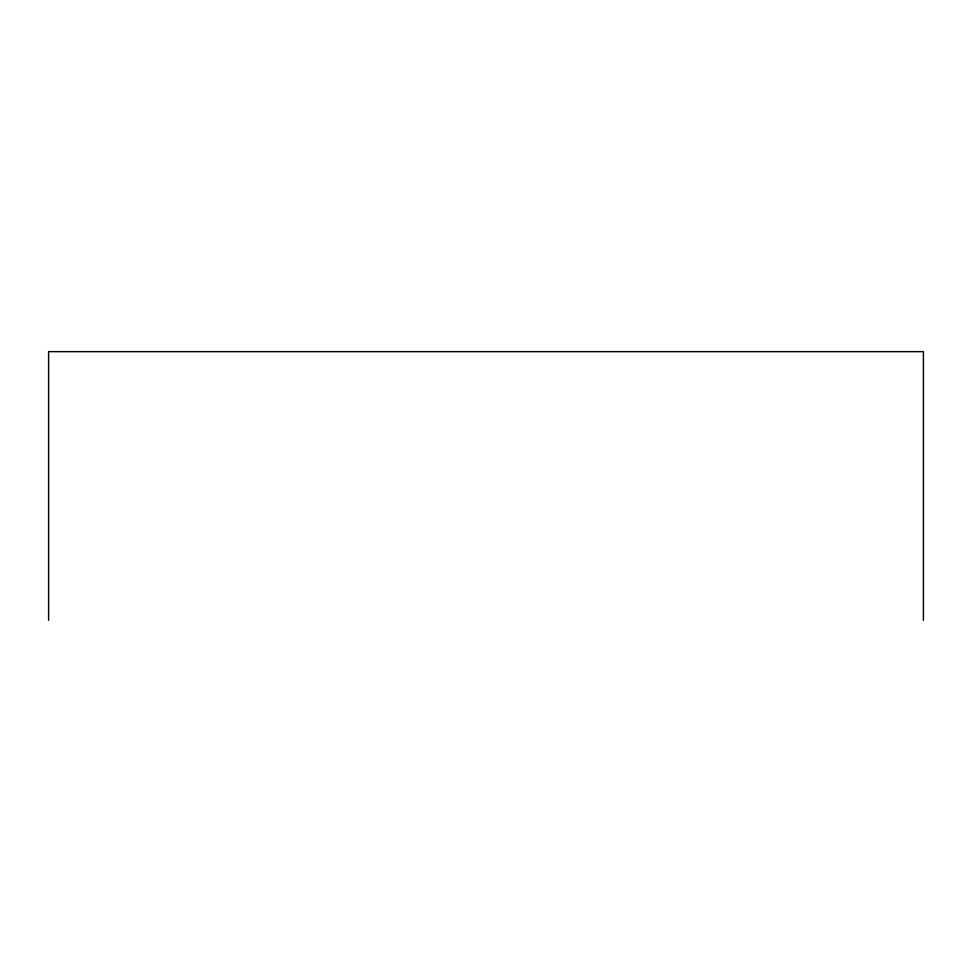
<?xml version="1.0" encoding="UTF-8"?>
<svg xmlns="http://www.w3.org/2000/svg" width="972" height="972" viewBox="0 0 972 972"><rect width="100%" height="100%" fill="white"/><g stroke="black" fill="none" stroke-linecap="round" stroke-linejoin="round"><path stroke-width="1.46" d="M923.4 620.367L923.4 351.633L48.6 351.633L48.6 620.367"/></g></svg>
